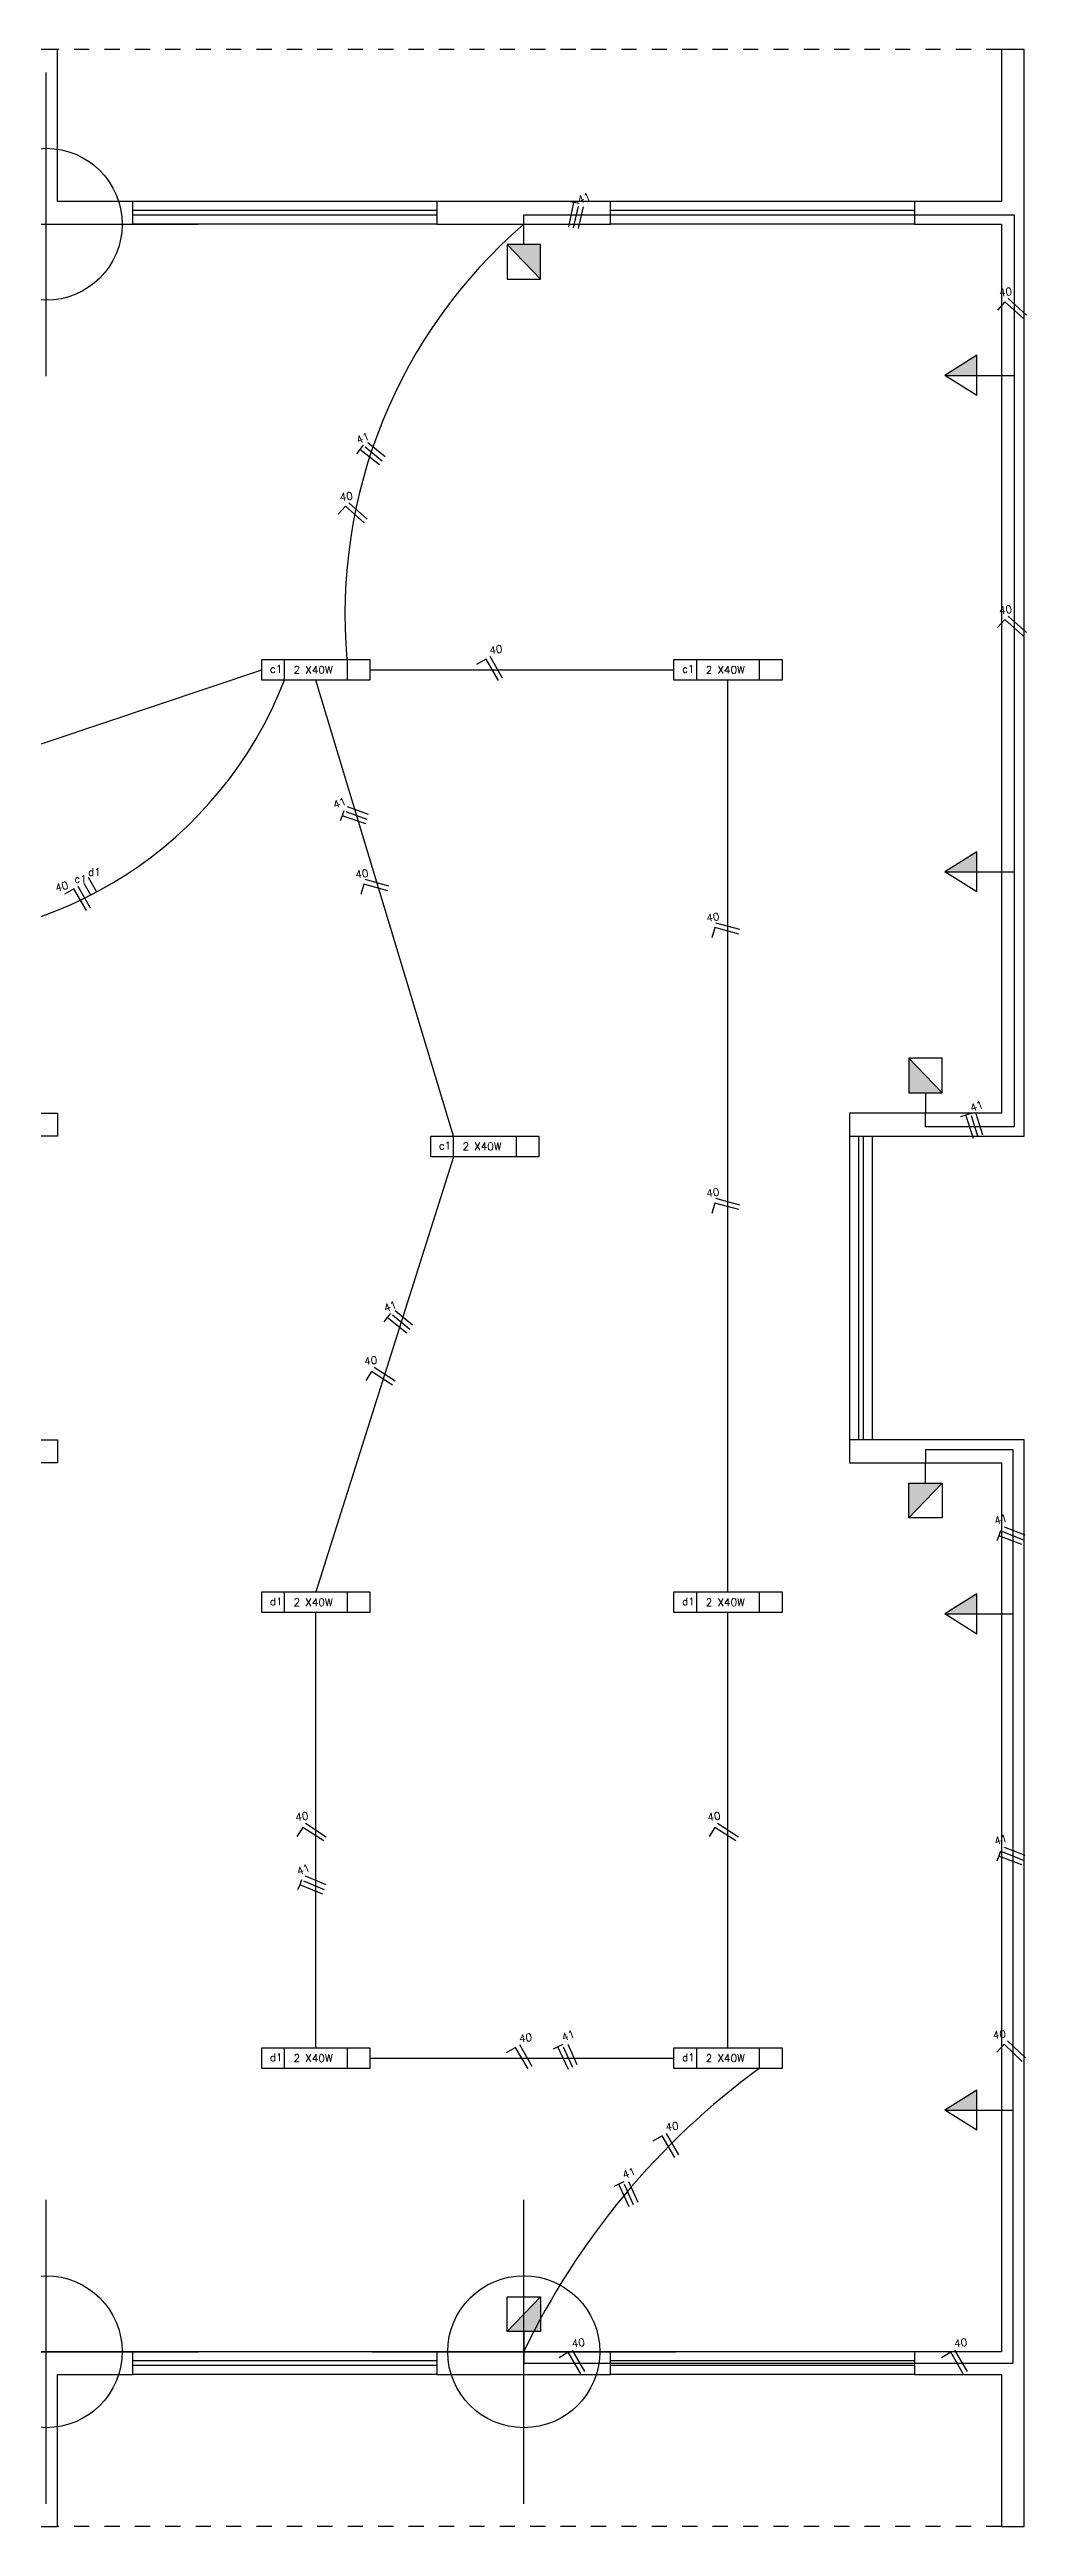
# Model space of a CAD drawing. Header units: millimetres. Extents: x 820 to 987, y 393 to 526.
# Drawn here: x 895.27 to 901.7, y 419.67 to 435.97 of the extents above; entities that cross this region are included whole.
import ezdxf

# ---------------------------------------------------------------- set-up
doc = ezdxf.new("R2010")
doc.units = ezdxf.units.MM
doc.header["$PDMODE"] = 34
doc.linetypes.add('ACAD_ISO03W100', pattern=[30, 12, -18])
for name, color, linetype in [('can01', 1, 'Continuous'), ('can02', 2, 'Continuous'), ('pena 01', 1, 'Continuous'), ('pena01', 1, 'Continuous'), ('pena02', 2, 'Continuous'), ('pena03', 3, 'Continuous'), ('pena04', 4, 'Continuous')]:
    doc.layers.add(name, color=color, linetype=linetype)
doc.styles.add('ROMANS', font='romans', dxfattribs={"height": 0.18})

msp = doc.modelspace()

# ---------------------------------------------------------------- hatches: boundary and pattern name
at = {"layer": 'can02'}
for points in [[(898.5, 434.689), (898.28, 434.689), (898.5, 434.461)], [(901.369, 433.961), (901.159, 433.828), (901.369, 433.828)], [(901.369, 430.694), (901.159, 430.562), (901.369, 430.562)], [(900.922, 429.107), (901.142, 429.107), (900.922, 429.335)], [(900.922, 426.311), (901.142, 426.539), (900.922, 426.539)], [(901.369, 425.811), (901.159, 425.678), (901.369, 425.678)], [(901.369, 422.544), (901.159, 422.412), (901.369, 422.412)], [(898.5, 421.185), (898.28, 420.957), (898.5, 420.957)]]:
    msp.add_hatch(color=256, dxfattribs=at).paths.add_polyline_path(points)

# ---------------------------------------------------------------- linework, layer by layer
at = {"layer": 'can01'}
for p, q in [((898.719, 434.966), (898.685, 434.974)), ((898.686, 434.806), (898.719, 434.966)), ((898.717, 434.8), (898.749, 434.943)), ((898.717, 434.8), (898.749, 434.943)), ((898.754, 434.959), (898.719, 434.966)), ((898.75, 434.795), (898.782, 434.939)), ((898.75, 434.795), (898.782, 434.939)), ((901.554, 434.312), (901.506, 434.259)), ((901.676, 434.202), (901.554, 434.312)), ((901.696, 434.226), (901.575, 434.335)), ((897.312, 433.341), (897.29, 433.313)), ((897.334, 433.369), (897.312, 433.341)), ((897.44, 433.239), (897.312, 433.341)), ((897.459, 433.264), (897.346, 433.357)), ((897.459, 433.264), (897.346, 433.357)), ((897.478, 433.292), (897.365, 433.385)), ((897.478, 433.292), (897.365, 433.385)), ((897.218, 432.967), (897.17, 432.915)), ((897.34, 432.858), (897.218, 432.967)), ((897.36, 432.882), (897.239, 432.991)), ((901.554, 432.222), (901.506, 432.169)), ((901.676, 432.112), (901.554, 432.222)), ((901.696, 432.136), (901.575, 432.245)), ((898.142, 431.962), (898.08, 431.926)), ((898.224, 431.82), (898.142, 431.962)), ((898.251, 431.836), (898.169, 431.978)), ((897.369, 430.939), (897.231, 430.99)), ((897.369, 430.939), (897.231, 430.99)), ((897.195, 430.931), (897.183, 430.898)), ((897.207, 430.964), (897.195, 430.931)), ((897.35, 430.877), (897.195, 430.931)), ((897.36, 430.906), (897.222, 430.957)), ((897.36, 430.906), (897.222, 430.957)), ((895.542, 430.409), (895.499, 430.484)), ((895.582, 430.429), (895.527, 430.524)), ((897.503, 430.467), (897.346, 430.511)), ((895.431, 430.45), (895.37, 430.414)), ((895.513, 430.307), (895.431, 430.45)), ((895.54, 430.323), (895.459, 430.465)), ((897.338, 430.481), (897.319, 430.413)), ((897.496, 430.437), (897.338, 430.481)), ((899.646, 430.195), (899.627, 430.127)), ((899.804, 430.151), (899.646, 430.195)), ((899.812, 430.182), (899.654, 430.225)), ((901.297, 428.961), (901.263, 428.95)), ((901.33, 428.972), (901.297, 428.961)), ((901.349, 428.806), (901.297, 428.961)), ((901.379, 428.816), (901.334, 428.956)), ((901.379, 428.816), (901.334, 428.956)), ((901.41, 428.829), (901.365, 428.969)), ((901.41, 428.829), (901.365, 428.969)), ((899.646, 428.382), (899.627, 428.314)), ((899.804, 428.339), (899.646, 428.382)), ((899.812, 428.369), (899.654, 428.413)), ((897.492, 427.628), (897.47, 427.6)), ((897.514, 427.656), (897.492, 427.628)), ((897.621, 427.526), (897.492, 427.628)), ((897.64, 427.551), (897.526, 427.644)), ((897.64, 427.551), (897.526, 427.644)), ((897.659, 427.579), (897.545, 427.672)), ((897.659, 427.579), (897.545, 427.672)), ((897.389, 427.273), (897.351, 427.214)), ((897.527, 427.184), (897.389, 427.273)), ((897.543, 427.21), (897.406, 427.3)), ((901.687, 426.196), (901.551, 426.25)), ((901.687, 426.196), (901.551, 426.25)), ((901.514, 426.193), (901.501, 426.16)), ((901.526, 426.226), (901.514, 426.193)), ((901.667, 426.134), (901.514, 426.193)), ((901.678, 426.164), (901.541, 426.218)), ((901.678, 426.164), (901.541, 426.218)), ((897.091, 424.21), (896.954, 424.3)), ((899.802, 424.21), (899.665, 424.3)), ((896.936, 424.273), (896.898, 424.214)), ((897.074, 424.184), (896.936, 424.273)), ((899.647, 424.273), (899.609, 424.214)), ((899.785, 424.184), (899.647, 424.273)), ((901.687, 424.088), (901.551, 424.142)), ((901.687, 424.088), (901.551, 424.142)), ((901.514, 424.084), (901.501, 424.051)), ((901.526, 424.118), (901.514, 424.084)), ((901.667, 424.026), (901.514, 424.084)), ((901.678, 424.056), (901.541, 424.11)), ((901.678, 424.056), (901.541, 424.11)), ((896.916, 423.896), (896.902, 423.863)), ((896.929, 423.928), (896.916, 423.896)), ((897.068, 423.833), (896.916, 423.896)), ((897.079, 423.863), (896.944, 423.92)), ((897.079, 423.863), (896.944, 423.92)), ((897.09, 423.895), (896.955, 423.952)), ((897.09, 423.895), (896.955, 423.952)), ((898.336, 422.826), (898.275, 422.79)), ((898.419, 422.684), (898.336, 422.826)), ((898.446, 422.7), (898.364, 422.842)), ((898.615, 422.829), (898.583, 422.814)), ((898.647, 422.844), (898.615, 422.829)), ((898.684, 422.681), (898.615, 422.829)), ((898.712, 422.694), (898.652, 422.828)), ((898.712, 422.694), (898.652, 422.828)), ((898.742, 422.711), (898.682, 422.845)), ((898.742, 422.711), (898.682, 422.845)), ((901.55, 422.846), (901.501, 422.794)), ((901.669, 422.733), (901.55, 422.846)), ((901.69, 422.757), (901.571, 422.869)), ((899.301, 422.243), (899.239, 422.208)), ((899.383, 422.102), (899.301, 422.243)), ((899.41, 422.118), (899.328, 422.259)), ((899.015, 421.925), (898.983, 421.91)), ((899.047, 421.94), (899.015, 421.925)), ((899.084, 421.776), (899.015, 421.925)), ((899.112, 421.79), (899.053, 421.924)), ((899.112, 421.79), (899.053, 421.924)), ((899.142, 421.806), (899.082, 421.94)), ((899.142, 421.806), (899.082, 421.94)), ((898.683, 420.819), (898.622, 420.783)), ((898.765, 420.677), (898.683, 420.819)), ((898.792, 420.693), (898.71, 420.834)), ((901.199, 420.819), (901.138, 420.783)), ((901.281, 420.677), (901.199, 420.819)), ((901.308, 420.693), (901.226, 420.834))]:
    msp.add_line(p, q, dxfattribs=at)
at = {"layer": 'can02'}
for p, q in [((898.39, 434.689), (898.39, 434.823)), ((898.28, 434.689), (898.5, 434.461)), ((901.369, 433.961), (901.159, 433.828)), ((901.369, 433.696), (901.369, 433.961)), ((901.159, 433.828), (901.369, 433.828)), ((901.369, 433.696), (901.159, 433.828)), ((901.369, 433.828), (901.532, 433.828)), ((896.667, 431.823), (896.667, 431.959)), ((896.667, 431.959), (897.378, 431.959)), ((896.817, 431.823), (896.817, 431.959)), ((897.228, 431.959), (897.228, 431.823)), ((897.378, 431.959), (897.378, 431.823)), ((899.378, 431.959), (900.089, 431.959)), ((899.378, 431.823), (899.378, 431.959)), ((899.528, 431.823), (899.528, 431.959)), ((899.939, 431.959), (899.939, 431.823)), ((900.089, 431.959), (900.089, 431.823)), ((897.378, 431.823), (896.667, 431.823)), ((900.089, 431.823), (899.378, 431.823)), ((901.369, 430.694), (901.159, 430.562)), ((901.369, 430.43), (901.369, 430.694)), ((901.369, 430.43), (901.159, 430.562)), ((901.159, 430.562), (901.369, 430.562)), ((901.369, 430.562), (901.532, 430.562)), ((901.142, 429.107), (900.922, 429.335)), ((901.032, 429.107), (901.032, 428.973)), ((897.778, 428.687), (897.778, 428.823)), ((897.778, 428.823), (898.489, 428.823)), ((897.928, 428.687), (897.928, 428.823)), ((898.339, 428.823), (898.339, 428.687)), ((898.489, 428.823), (898.489, 428.687)), ((898.489, 428.687), (897.778, 428.687)), ((901.032, 426.539), (901.032, 426.673)), ((901.142, 426.539), (900.922, 426.311)), ((896.667, 425.823), (897.378, 425.823)), ((896.667, 425.687), (896.667, 425.823)), ((896.817, 425.687), (896.817, 425.823)), ((897.228, 425.823), (897.228, 425.687)), ((897.378, 425.823), (897.378, 425.687)), ((899.378, 425.823), (900.089, 425.823)), ((899.378, 425.687), (899.378, 425.823)), ((899.528, 425.687), (899.528, 425.823)), ((899.939, 425.823), (899.939, 425.687)), ((900.089, 425.823), (900.089, 425.687)), ((901.369, 425.811), (901.159, 425.678)), ((901.369, 425.546), (901.369, 425.811)), ((897.378, 425.687), (896.667, 425.687)), ((900.089, 425.687), (899.378, 425.687)), ((901.369, 425.546), (901.159, 425.678)), ((901.159, 425.678), (901.369, 425.678)), ((901.369, 425.678), (901.532, 425.678)), ((896.667, 422.687), (896.667, 422.823)), ((896.667, 422.823), (897.378, 422.823)), ((896.817, 422.687), (896.817, 422.823)), ((897.228, 422.823), (897.228, 422.687)), ((897.378, 422.823), (897.378, 422.687)), ((899.378, 422.823), (900.089, 422.823)), ((899.378, 422.687), (899.378, 422.823)), ((899.528, 422.687), (899.528, 422.823)), ((899.939, 422.823), (899.939, 422.687)), ((900.089, 422.823), (900.089, 422.687)), ((897.378, 422.687), (896.667, 422.687)), ((900.089, 422.687), (899.378, 422.687)), ((901.369, 422.544), (901.159, 422.412)), ((901.369, 422.28), (901.369, 422.544)), ((901.159, 422.412), (901.369, 422.412)), ((901.369, 422.28), (901.159, 422.412)), ((901.369, 422.412), (901.532, 422.412)), ((898.28, 420.957), (898.5, 421.185)), ((898.39, 420.957), (898.39, 420.823))]:
    msp.add_line(p, q, dxfattribs=at)
for points in [[(898.5, 434.689), (898.28, 434.689), (898.28, 434.461), (898.5, 434.461)], [(900.922, 429.107), (901.142, 429.107), (901.142, 429.335), (900.922, 429.335)], [(900.922, 426.539), (901.142, 426.539), (901.142, 426.311), (900.922, 426.311)], [(898.5, 420.957), (898.28, 420.957), (898.28, 421.185), (898.5, 421.185)]]:
    msp.add_lwpolyline(points, close=True, dxfattribs=at)
at = {"layer": 'pena 01', "linetype": 'ACAD_ISO03W100', "ltscale": 0.005}
for p, q in [((901.532, 435.973), (895.323, 435.973)), ((901.532, 419.673), (895.323, 419.673))]:
    msp.add_line(p, q, dxfattribs=at)
at = {"layer": 'pena 01'}
for p, q in [((898.39, 434.823), (898.39, 434.886)), ((898.39, 434.886), (901.615, 434.886)), ((901.615, 434.886), (901.615, 428.883)), ((901.532, 433.828), (901.615, 433.828)), ((891.719, 430.233), (896.667, 431.891)), ((897.928, 428.823), (897.022, 431.823)), ((897.378, 431.891), (899.378, 431.891)), ((899.733, 425.823), (899.733, 431.823)), ((901.532, 430.562), (901.615, 430.562)), ((901.032, 428.883), (901.032, 428.973)), ((901.615, 428.883), (901.032, 428.883)), ((897.928, 428.687), (897.022, 425.823)), ((901.609, 426.758), (901.032, 426.758)), ((901.032, 426.758), (901.032, 426.673)), ((901.609, 420.748), (901.609, 426.758)), ((897.022, 422.823), (897.022, 425.687)), ((899.733, 422.823), (899.733, 425.687)), ((901.532, 425.678), (901.609, 425.678)), ((897.378, 422.755), (899.378, 422.755)), ((901.532, 422.412), (901.609, 422.412)), ((898.39, 420.823), (898.39, 420.748)), ((898.39, 420.748), (901.609, 420.748))]:
    msp.add_line(p, q, dxfattribs=at)
for centre, radius, start, end in [((900.603, 432.257), 3.389, 130.7755, 185.0385), ((894.315, 432.796), 2.684, 266.9815, 338.7554), ((902.889, 418.661), 4.992, 126.2329, 154.3286)]:
    msp.add_arc(centre, radius, start, end, dxfattribs=at)
at = {"layer": 'pena01'}
for p, q in [((897.819, 434.973), (895.819, 434.973)), ((900.961, 434.973), (898.961, 434.973)), ((897.819, 434.823), (895.819, 434.823)), ((900.961, 434.823), (898.961, 434.823)), ((900.532, 428.823), (900.532, 426.823)), ((900.682, 428.823), (900.682, 426.823)), ((900.682, 428.823), (900.682, 426.823)), ((897.819, 420.823), (895.819, 420.823)), ((900.961, 420.823), (898.961, 420.823)), ((897.819, 420.673), (895.819, 420.673)), ((900.961, 420.673), (898.961, 420.673))]:
    msp.add_line(p, q, dxfattribs=at)
at = {"layer": 'pena02'}
for p, q in [((897.819, 434.913), (895.819, 434.913)), ((900.961, 434.913), (898.961, 434.913)), ((897.819, 434.883), (895.819, 434.883)), ((900.961, 434.883), (898.961, 434.883)), ((900.592, 428.823), (900.592, 426.823)), ((900.622, 428.823), (900.622, 426.823)), ((897.819, 420.763), (895.819, 420.763)), ((897.819, 420.733), (895.819, 420.733)), ((900.961, 420.763), (898.961, 420.763)), ((900.961, 420.733), (898.961, 420.733))]:
    msp.add_line(p, q, dxfattribs=at)
at = {"layer": 'pena03'}
for p in [(895.248, 434.823), (895.248, 420.823)]:
    msp.add_point(p, dxfattribs=at)
at = {"layer": 'pena04'}
for points in [[(895.819, 434.823), (895.819, 434.973), (895.323, 434.973), (895.323, 435.973), (895.173, 435.973), (895.173, 434.973), (894.678, 434.973), (894.678, 434.823)], [(901.682, 428.823), (901.682, 435.973), (901.532, 435.973), (901.532, 434.973), (900.961, 434.973), (900.961, 434.823), (901.532, 434.823), (901.532, 428.973), (900.532, 428.973), (900.532, 428.823)], [(898.961, 434.823), (898.961, 434.973), (897.819, 434.973), (897.819, 434.823)], [(895.173, 428.823), (895.173, 428.973), (895.323, 428.973), (895.323, 428.823)], [(895.173, 426.673), (895.173, 426.823), (895.323, 426.823), (895.323, 426.673)], [(901.682, 419.673), (901.682, 426.823), (900.532, 426.823), (900.532, 426.673), (901.532, 426.673), (901.532, 420.823), (900.961, 420.823), (900.961, 420.673), (901.532, 420.673), (901.532, 419.673)], [(895.323, 419.673), (895.323, 420.673), (895.819, 420.673), (895.819, 420.823), (894.678, 420.823), (894.678, 420.673), (895.173, 420.673), (895.173, 419.673)], [(898.961, 420.673), (898.961, 420.823), (897.819, 420.823), (897.819, 420.673)]]:
    msp.add_lwpolyline(points, close=True, dxfattribs=at)
msp.add_point((898.39, 420.823), dxfattribs=at)

# ---------------------------------------------------------------- texts
at = {"layer": 'can02', "style": 'ROMANS'}
for s, rotation, p in [('41', 21.5, (898.755, 434.956)), ('40', 7.5576, (901.519, 434.347)), ('41', 21.5, (897.3, 433.377)), ('40', 7.5576, (897.183, 433.002)), ('40', 7.5576, (901.519, 432.256)), ('40', 7.5576, (898.167, 431.994)), ('41', 21.5, (897.148, 430.976)), ('40', 15.5096, (895.316, 430.43)), ('40', 7.5576, (897.286, 430.519)), ('40', 7.5576, (899.594, 430.233)), ('41', 21.5, (901.338, 428.981)), ('40', 7.5576, (899.594, 428.421)), ('41', 21.5, (897.481, 427.664)), ('40', 7.5576, (897.344, 427.315)), ('41', 16.6943, (901.493, 426.265)), ('40', 7.5576, (896.891, 424.315)), ('40', 7.5576, (899.602, 424.315)), ('41', 16.6943, (901.493, 424.157)), ('41', 21.5, (896.909, 423.958)), ('40', 7.5576, (898.362, 422.858)), ('41', 21.5, (898.651, 422.865)), ('40', 7.5576, (901.479, 422.881)), ('40', 7.5576, (899.326, 422.276)), ('41', 21.5, (899.051, 421.96)), ('40', 7.5576, (898.709, 420.851)), ('40', 7.5576, (901.224, 420.851))]:
    msp.add_text(s, height=0.05, rotation=rotation, dxfattribs=at).set_placement(p)
for s, p in [('c1', (896.72, 431.872)), ('2 X40W', (896.876, 431.866)), ('c1', (899.431, 431.872)), ('2 X40W', (899.587, 431.866)), ('c1', (895.434, 430.49)), ('d1', (895.524, 430.535)), ('c1', (897.831, 428.735)), ('2 X40W', (897.987, 428.73)), ('d1', (896.72, 425.735)), ('2 X40W', (896.876, 425.73)), ('d1', (899.431, 425.735)), ('2 X40W', (899.587, 425.73)), ('d1', (896.72, 422.735)), ('2 X40W', (896.876, 422.73)), ('d1', (899.431, 422.735)), ('2 X40W', (899.587, 422.73))]:
    msp.add_text(s, height=0.05, dxfattribs=at).set_placement(p)

doc.saveas('drawing.dxf')
